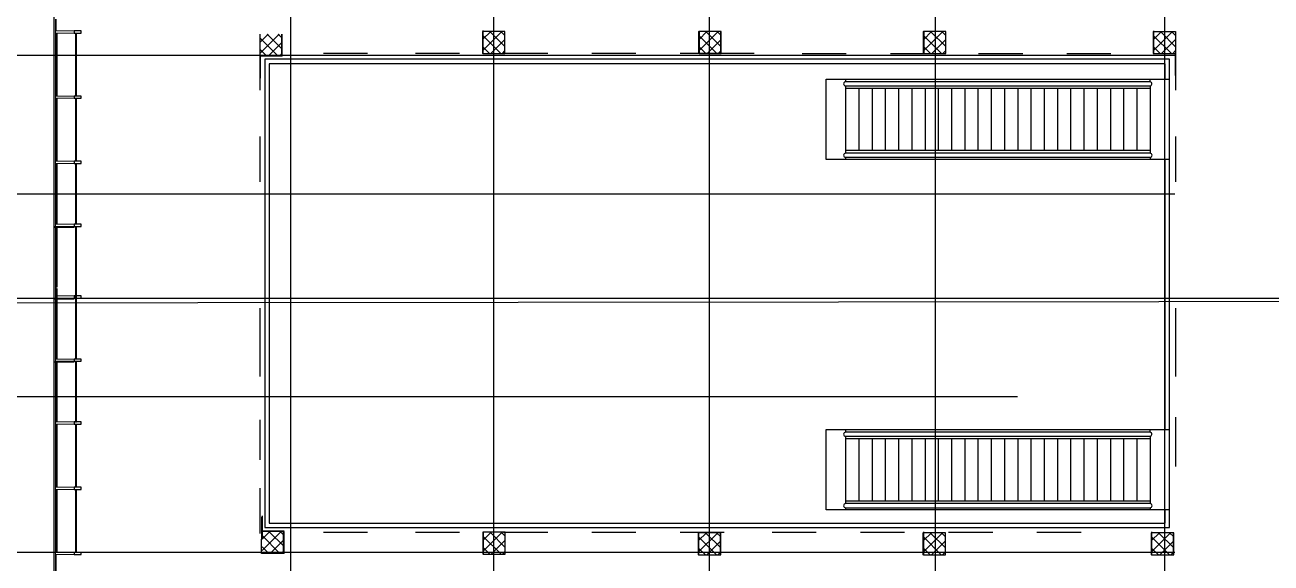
# Model space of a CAD drawing. Header units: millimetres. Extents: x 3062 to 3755, y 1606 to 1663.
# Drawn here: x 3253.86 to 3259.51, y 1650.84 to 1653.28 of the extents above; entities that cross this region are included whole.
import ezdxf

# ---------------------------------------------------------------- set-up
doc = ezdxf.new("R2010")
doc.units = ezdxf.units.MM
doc.linetypes.add('CENTER2', pattern=[28.575, 19.05, -3.175, 3.175, -3.175])
doc.linetypes.add('Dash', pattern=[6.35, 3.175, -3.175])
for name, color, linetype, lineweight in [('A-COLS', 52, 'Continuous', 9), ('A-GLAZ-CURT', 52, 'Continuous', 9), ('A-GLAZ-CWMG', 51, 'Continuous', 9)]:
    doc.layers.add(name, color=color, linetype=linetype, lineweight=lineweight)
doc.layers.add('m7aor', color=4, linetype='Continuous')
doc.layers.add('WORK', color=7, linetype='Continuous')

# ---------------------------------------------------------------- blocks, each defined once
blk = doc.blocks.new('System Panel - Glazed-V2-Level 1')
at = {"layer": 'A-GLAZ-CURT', "lineweight": 18}
for p, q in [((134444, -92826), (133017, -92826)), ((133017, -92826), (133017, -92852)), ((133017, -92852), (134444, -92852)), ((134444, -92852), (134444, -92826))]:
    blk.add_line(p, q, dxfattribs=at)
at = {"layer": 'A-GLAZ-CURT'}
blk.add_line((133017, -93266), (134444, -93266), dxfattribs=at)
blk = doc.blocks.new('System Panel - Glazed-427677-Level 1')
at = {"layer": 'A-GLAZ-CURT', "lineweight": 18}
for p, q in [((131490, -92826), (130112, -92826)), ((130112, -92826), (130112, -92852)), ((130112, -92852), (131490, -92852)), ((131490, -92852), (131490, -92826))]:
    blk.add_line(p, q, dxfattribs=at)
at = {"layer": 'A-GLAZ-CURT'}
blk.add_line((130137, -93266), (131490, -93266), dxfattribs=at)
blk = doc.blocks.new('System Panel - Glazed-427678-Level 1')
at = {"layer": 'A-GLAZ-CURT', "lineweight": 18}
for p, q in [((127008, -92826), (125630, -92826)), ((125630, -92826), (125630, -92852)), ((125630, -92852), (127008, -92852)), ((127008, -92852), (127008, -92826))]:
    blk.add_line(p, q, dxfattribs=at)
at = {"layer": 'A-GLAZ-CURT'}
blk.add_line((125630, -93266), (127008, -93266), dxfattribs=at)
blk = doc.blocks.new('Rectangular Mullion - 50 x 150mm-427671-Level 1')
at = {"layer": 'A-GLAZ-CWMG'}
for p, q in [((125630, -93307), (125630, -93290)), ((125630, -93290), (127008, -93290)), ((125630, -93307), (127008, -93307)), ((127008, -93290), (127008, -93307))]:
    blk.add_line(p, q, dxfattribs=at)
blk = doc.blocks.new('Rectangular Mullion - 50 x 150mm-V3-Level 1')
at = {"layer": 'A-GLAZ-CWMG', "lineweight": 25}
for p, q in [((134494, -92720), (134444, -92720)), ((134444, -92720), (134444, -92879)), ((134444, -92879), (134494, -92879)), ((134494, -92879), (134494, -92720))]:
    blk.add_line(p, q, dxfattribs=at)
at = {"layer": 'A-GLAZ-CWMG'}
for p, q in [((134444, -92879), (134444, -93307)), ((134494, -92879), (134494, -93307)), ((134494, -93307), (134444, -93307))]:
    blk.add_line(p, q, dxfattribs=at)
blk = doc.blocks.new('Rectangular Mullion - 50 x 150mm-417467-Level 1')
at = {"layer": 'A-GLAZ-CWMG'}
for p, q in [((124153, -93307), (124153, -93290)), ((124153, -93290), (125580, -93290)), ((124153, -93307), (125580, -93307)), ((125580, -93290), (125580, -93307))]:
    blk.add_line(p, q, dxfattribs=at)
blk = doc.blocks.new('Rectangular Mullion - 50 x 150mm-V58-Level 1')
at = {"layer": 'A-GLAZ-CWMG'}
for p, q in [((122361, -93290), (122626, -93290)), ((122361, -93307), (122626, -93307)), ((122626, -93290), (122626, -93307))]:
    blk.add_line(p, q, dxfattribs=at)
blk = doc.blocks.new('Rectangular Mullion - 50 x 150mm-V68-Level 1')
at = {"layer": 'A-GLAZ-CWMG'}
for p, q in [((134494, -93307), (134494, -93290)), ((134494, -93290), (134932, -93290)), ((134494, -93307), (134932, -93307))]:
    blk.add_line(p, q, dxfattribs=at)
blk = doc.blocks.new('Rectangular Mullion - 50 x 150mm-V69-Level 1')
at = {"layer": 'A-GLAZ-CWMG'}
for p, q in [((130112, -93307), (130112, -93290)), ((130112, -93290), (131490, -93290)), ((130112, -93307), (131490, -93307)), ((131490, -93290), (131490, -93307))]:
    blk.add_line(p, q, dxfattribs=at)
blk = doc.blocks.new('Rectangular Mullion - 50 x 150mm-427675-Level 1')
at = {"layer": 'A-GLAZ-CWMG', "lineweight": 25}
for p, q in [((130112, -92720), (130062, -92720)), ((130062, -92720), (130062, -92879)), ((130062, -92879), (130112, -92879)), ((130112, -92879), (130112, -92720))]:
    blk.add_line(p, q, dxfattribs=at)
at = {"layer": 'A-GLAZ-CWMG'}
for p, q in [((130062, -92879), (130062, -93307)), ((130112, -92879), (130112, -93307)), ((130112, -93307), (130062, -93307))]:
    blk.add_line(p, q, dxfattribs=at)
blk = doc.blocks.new('Rectangular Mullion - 50 x 150mm-427676-Level 1')
at = {"layer": 'A-GLAZ-CWMG', "lineweight": 25}
for p, q in [((127058, -92720), (127008, -92720)), ((127008, -92720), (127008, -92879)), ((127008, -92879), (127058, -92879)), ((127058, -92879), (127058, -92720))]:
    blk.add_line(p, q, dxfattribs=at)
at = {"layer": 'A-GLAZ-CWMG'}
for p, q in [((127008, -93307), (127008, -92879)), ((127058, -93307), (127058, -92879)), ((127058, -93307), (127008, -93307))]:
    blk.add_line(p, q, dxfattribs=at)
blk = doc.blocks.new('M_Rectangular Column - 50_50-377117-Level 1')
at = {"layer": 'A-COLS'}
for p, q in [((250, 250), (-250, 250)), ((-250, 250), (-250, -250)), ((250, -250), (250, 250)), ((-250, -250), (250, -250))]:
    blk.add_line(p, q, dxfattribs=at)

msp = doc.modelspace()

# ---------------------------------------------------------------- hatches: boundary and pattern name
at = {"layer": 'WORK', "ltscale": 0.53}
h = msp.add_hatch(dxfattribs=at)
h.set_pattern_fill('ANSI37', color=256, scale=0.0112, angle=-90)
h.set_pattern_definition([(315, (2866.474814, 2706.610162), (0.0251447171, 0.0251447171), []), (45, (2866.474814, 2706.610162), (-0.0251447171, 0.0251447171), [])])
h.paths.add_polyline_path([(3256.033, 1653.1501), (3256.033, 1653.2501), (3255.9329, 1653.2501), (3255.9329, 1653.1501), (3255.9729, 1653.1501)])
h = msp.add_hatch(dxfattribs=at)
h.set_pattern_fill('ANSI37', color=256, scale=0.0112, angle=-90)
h.set_pattern_definition([(315, (2867.454814, 2706.60973), (0.0251447171, 0.0251447171), []), (45, (2867.454814, 2706.60973), (-0.0251447171, 0.0251447171), [])])
h.paths.add_polyline_path([(3257.013, 1653.1496), (3257.013, 1653.2496), (3256.9129, 1653.2496), (3256.9129, 1653.1496), (3256.9529, 1653.1496)])
h = msp.add_hatch(dxfattribs=at)
h.set_pattern_fill('ANSI37', color=256, scale=0.0112, angle=-90)
h.set_pattern_definition([(315, (2868.47317, 2706.60973), (0.0251447171, 0.0251447171), []), (45, (2868.47317, 2706.60973), (-0.0251447171, 0.0251447171), [])])
h.paths.add_polyline_path([(3258.0313, 1653.1496), (3258.0313, 1653.2496), (3257.9313, 1653.2496), (3257.9313, 1653.1496), (3257.9713, 1653.1496)])
h = msp.add_hatch(dxfattribs=at)
h.set_pattern_fill('ANSI37', color=256, scale=0.0112, angle=-90)
h.set_pattern_definition([(315, (2869.514814, 2706.60973), (0.0251447171, 0.0251447171), []), (45, (2869.514814, 2706.60973), (-0.0251447171, 0.0251447171), [])])
h.paths.add_polyline_path([(3259.073, 1653.1496), (3259.073, 1653.2496), (3258.9729, 1653.2496), (3258.9729, 1653.1496), (3259.0129, 1653.1496)])
h = msp.add_hatch(dxfattribs=at)
h.set_pattern_fill('ANSI37', color=256, scale=0.0112, angle=-90)
h.set_pattern_definition([(315, (2865.46562, 2706.597864), (0.0251447171, 0.0251447171), []), (45, (2865.46562, 2706.597864), (-0.0251447171, 0.0251447171), [])])
h.paths.add_polyline_path([(3255.0238, 1653.1378), (3255.0238, 1653.2378), (3254.9238, 1653.2378), (3254.9238, 1653.1378), (3254.9638, 1653.1378)])
h = msp.add_hatch(dxfattribs=at)
h.set_pattern_fill('ANSI37', color=256, scale=0.0112, angle=-90)
h.set_pattern_definition([(315, (2865.473914, 2704.343648), (0.0251447171, 0.0251447171), []), (45, (2865.473914, 2704.343648), (-0.0251447171, 0.0251447171), [])])
h.paths.add_polyline_path([(3255.0321, 1650.8836), (3255.0321, 1650.9836), (3254.932, 1650.9836), (3254.932, 1650.8836), (3254.972, 1650.8836)])
h = msp.add_hatch(dxfattribs=at)
h.set_pattern_fill('ANSI37', color=256, scale=0.0112, angle=-90)
h.set_pattern_definition([(315, (2866.476342, 2704.340165), (0.0251447171, 0.0251447171), []), (45, (2866.476342, 2704.340165), (-0.0251447171, 0.0251447171), [])])
h.paths.add_polyline_path([(3256.0345, 1650.8801), (3256.0345, 1650.9801), (3255.9345, 1650.9801), (3255.9345, 1650.8801), (3255.9745, 1650.8801)])
h = msp.add_hatch(dxfattribs=at)
h.set_pattern_fill('ANSI37', color=256, scale=0.0112, angle=-90)
h.set_pattern_definition([(315, (2867.45301, 2704.33759), (0.0251447171, 0.0251447171), []), (45, (2867.45301, 2704.33759), (-0.0251447171, 0.0251447171), [])])
h.paths.add_polyline_path([(3257.0112, 1650.8775), (3257.0112, 1650.9775), (3256.9111, 1650.9775), (3256.9111, 1650.8775), (3256.9511, 1650.8775)])
h = msp.add_hatch(dxfattribs=at)
h.set_pattern_fill('ANSI37', color=256, scale=0.0112, angle=-90)
h.set_pattern_definition([(315, (2868.47167, 2704.33759), (0.0251447171, 0.0251447171), []), (45, (2868.47167, 2704.33759), (-0.0251447171, 0.0251447171), [])])
h.paths.add_polyline_path([(3258.0298, 1650.8775), (3258.0298, 1650.9775), (3257.9298, 1650.9775), (3257.9298, 1650.8775), (3257.9698, 1650.8775)])
h = msp.add_hatch(dxfattribs=at)
h.set_pattern_fill('ANSI37', color=256, scale=0.0112, angle=-90)
h.set_pattern_definition([(315, (2869.5062, 2704.33759), (0.0251447171, 0.0251447171), []), (45, (2869.5062, 2704.33759), (-0.0251447171, 0.0251447171), [])])
h.paths.add_polyline_path([(3259.0644, 1650.8775), (3259.0644, 1650.9775), (3258.9643, 1650.9775), (3258.9643, 1650.8775), (3259.0043, 1650.8775)])

# ---------------------------------------------------------------- linework, layer by layer
at = {"layer": 'm7aor', "linetype": 'CENTER2', "ltscale": 0.5}
for p, q in [((3253.9889, 1659.6687), (3253.9889, 1644.3323)), ((3255.0613, 1659.6687), (3255.0613, 1644.3537)), ((3255.9808, 1659.6687), (3255.9808, 1644.4649)), ((3256.9594, 1659.6687), (3256.9594, 1644.4649)), ((3257.983, 1659.6687), (3257.983, 1644.4649)), ((3259.023, 1659.6687), (3259.023, 1644.4649)), ((3273.3563, 1653.1408), (3248.8306, 1653.1408)), ((3273.3563, 1652.5119), (3248.8306, 1652.5119)), ((3248.8306, 1651.5944), (3273.3563, 1651.5944)), ((3273.3563, 1650.8875), (3248.8306, 1650.8875))]:
    msp.add_line(p, q, dxfattribs=at)
at = {"layer": 'WORK', "lineweight": 25}
for p, q in [((3258.9708, 1653.2496), (3258.9708, 1653.1496)), ((3255.0216, 1653.1378), (3255.0216, 1653.2378)), ((3255.0238, 1653.1378), (3254.9216, 1653.1378)), ((3254.9216, 1653.1378), (3254.9216, 1653.0378)), ((3258.9708, 1653.1496), (3259.073, 1653.1496)), ((3254.9299, 1651.0502), (3254.9299, 1650.9502)), ((3254.9299, 1650.9861), (3255.0321, 1650.9861)), ((3255.0321, 1650.9836), (3254.9299, 1650.9836)), ((3255.0299, 1650.8836), (3255.0299, 1650.9836))]:
    msp.add_line(p, q, dxfattribs=at)
at = {"layer": 'WORK'}
for p, q in [((3258.9708, 1653.2496), (3259.073, 1653.2496)), ((3259.073, 1653.2496), (3259.0727, 1653.1652)), ((3254.9218, 1653.2378), (3254.9218, 1652.9842)), ((3257.163, 1653.1496), (3256.827, 1653.1496)), ((3257.489, 1652.6699), (3257.489, 1653.0334)), ((3257.489, 1653.0334), (3259.0452, 1653.0334)), ((3257.5772, 1653.0334), (3257.5772, 1653.0218)), ((3258.9572, 1653.0218), (3257.5772, 1653.0218)), ((3258.9572, 1653.0218), (3258.9572, 1653.0334)), ((3257.5772, 1653.0033), (3257.5772, 1652.6979)), ((3257.5772, 1653.0033), (3258.9572, 1653.0033)), ((3257.6372, 1652.9934), (3257.6372, 1652.7099)), ((3257.6972, 1652.9934), (3257.6972, 1652.7099)), ((3257.7572, 1652.9934), (3257.7572, 1652.7099)), ((3257.8172, 1652.9934), (3257.8172, 1652.7099)), ((3257.8772, 1652.9934), (3257.8772, 1652.7099)), ((3257.9372, 1652.9934), (3257.9372, 1652.7099)), ((3258.9572, 1653.0033), (3258.9572, 1652.6979)), ((3258.9572, 1652.7099), (3257.5772, 1652.7099)), ((3258.9572, 1652.6979), (3257.5772, 1652.6979)), ((3259.0452, 1652.6699), (3257.489, 1652.6699)), ((3257.5772, 1652.6794), (3257.5772, 1652.6699)), ((3257.5772, 1652.6794), (3258.9572, 1652.6794)), ((3253.9935, 1652.3659), (3254.0808, 1652.3659)), ((3254.0808, 1652.3605), (3253.9935, 1652.3605)), ((3254.0808, 1652.0363), (3253.9935, 1652.0363)), ((3254.0808, 1651.7499), (3253.9935, 1651.7499)), ((3259.0727, 1651.5019), (3259.0727, 1651.2773)), ((3257.489, 1651.0812), (3257.489, 1651.4448)), ((3257.489, 1651.4448), (3259.0452, 1651.4448)), ((3257.5772, 1651.4448), (3257.5772, 1651.4332)), ((3258.9572, 1651.4332), (3258.9572, 1651.4448)), ((3258.9572, 1651.4332), (3257.5772, 1651.4332)), ((3257.5772, 1651.4146), (3257.5772, 1651.1093)), ((3257.5772, 1651.4146), (3258.9572, 1651.4146)), ((3257.6372, 1651.4048), (3257.6372, 1651.1212)), ((3257.6972, 1651.4048), (3257.6972, 1651.1212)), ((3257.7572, 1651.4048), (3257.7572, 1651.1212)), ((3257.8172, 1651.4048), (3257.8172, 1651.1212)), ((3257.8772, 1651.4048), (3257.8772, 1651.1212)), ((3258.9572, 1651.4146), (3258.9572, 1651.1093)), ((3258.9572, 1651.1212), (3257.5772, 1651.1212)), ((3258.9572, 1651.1093), (3257.5772, 1651.1093)), ((3259.0452, 1651.0812), (3257.489, 1651.0812)), ((3257.5772, 1651.0908), (3257.5772, 1651.0812)), ((3257.5772, 1651.0908), (3258.9572, 1651.0908)), ((3254.9299, 1650.8836), (3254.9299, 1650.9477)), ((3255.0321, 1650.8836), (3254.9299, 1650.8836))]:
    msp.add_line(p, q, dxfattribs=at)
at = {"layer": 'WORK', "ltscale": 0.53}
for p, q in [((3258.5801, 1653.1496), (3258.7801, 1653.1496)), ((3256.827, 1650.9801), (3257.027, 1650.9801)), ((3258.4442, 1650.9801), (3258.6442, 1650.9801))]:
    msp.add_line(p, q, dxfattribs=at)
at = {"layer": 'WORK', "linetype": 'Dash'}
for p, q in [((3257.9972, 1652.9934), (3257.9972, 1652.7099)), ((3258.0572, 1652.9934), (3258.0572, 1652.7099)), ((3258.1172, 1652.9934), (3258.1172, 1652.7099)), ((3258.1772, 1652.9934), (3258.1772, 1652.7099)), ((3258.2372, 1652.9934), (3258.2372, 1652.7099)), ((3258.2972, 1652.9934), (3258.2972, 1652.7099)), ((3258.3572, 1652.9934), (3258.3572, 1652.7099)), ((3258.4172, 1652.9934), (3258.4172, 1652.7099)), ((3258.4772, 1652.9934), (3258.4772, 1652.7099)), ((3258.5372, 1652.9934), (3258.5372, 1652.7099)), ((3258.5972, 1652.9934), (3258.5972, 1652.7099)), ((3258.6572, 1652.9934), (3258.6572, 1652.7099)), ((3258.7172, 1652.9934), (3258.7172, 1652.7099)), ((3258.7772, 1652.9934), (3258.7772, 1652.7099)), ((3258.8372, 1652.9934), (3258.8372, 1652.7099)), ((3258.8972, 1652.9934), (3258.8972, 1652.7099)), ((3257.9372, 1651.4048), (3257.9372, 1651.1212)), ((3257.9972, 1651.4048), (3257.9972, 1651.1212)), ((3258.0572, 1651.4048), (3258.0572, 1651.1212)), ((3258.1172, 1651.4048), (3258.1172, 1651.1212)), ((3258.1772, 1651.4048), (3258.1772, 1651.1212)), ((3258.2372, 1651.4048), (3258.2372, 1651.1212)), ((3258.2972, 1651.4048), (3258.2972, 1651.1212)), ((3258.3572, 1651.4048), (3258.3572, 1651.1212)), ((3258.4172, 1651.4048), (3258.4172, 1651.1212)), ((3258.4772, 1651.4048), (3258.4772, 1651.1212)), ((3258.5372, 1651.4048), (3258.5372, 1651.1212)), ((3258.5972, 1651.4048), (3258.5972, 1651.1212)), ((3258.6572, 1651.4048), (3258.6572, 1651.1212)), ((3258.7172, 1651.4048), (3258.7172, 1651.1212)), ((3258.7772, 1651.4048), (3258.7772, 1651.1212)), ((3258.8372, 1651.4048), (3258.8372, 1651.1212)), ((3258.8972, 1651.4048), (3258.8972, 1651.1212))]:
    msp.add_line(p, q, dxfattribs=at)
at = {"layer": 'WORK', "lineweight": 25}
for points in [[(3255.9329, 1653.2536), (3255.9329, 1653.1501), (3256.033, 1653.1501), (3256.033, 1653.2501), (3255.9329, 1653.2501)], [(3256.9129, 1653.2532), (3256.9129, 1653.1496), (3257.013, 1653.1496), (3257.013, 1653.2496), (3256.9129, 1653.2496)], [(3257.9313, 1653.2532), (3257.9313, 1653.1496), (3258.0313, 1653.1496), (3258.0313, 1653.2496), (3257.9313, 1653.2496)], [(3258.9729, 1653.2532), (3258.9729, 1653.1496)], [(3255.0238, 1653.1378), (3255.0238, 1653.2378)], [(3254.9238, 1653.1413), (3254.9238, 1653.0378)], [(3259.073, 1653.0496), (3259.073, 1653.1496)], [(3254.932, 1651.0538), (3254.932, 1650.9502)], [(3255.0321, 1650.8836), (3255.0321, 1650.9836)], [(3255.9345, 1650.9836), (3255.9345, 1650.8801), (3256.0345, 1650.8801), (3256.0345, 1650.9801), (3255.9345, 1650.9801)], [(3256.9111, 1650.981), (3256.9111, 1650.8775), (3257.0112, 1650.8775), (3257.0112, 1650.9775), (3256.9111, 1650.9775)], [(3257.9298, 1650.981), (3257.9298, 1650.8775), (3258.0298, 1650.8775), (3258.0298, 1650.9775), (3257.9298, 1650.9775)], [(3258.9643, 1650.981), (3258.9643, 1650.8775), (3259.0644, 1650.8775), (3259.0644, 1650.9775), (3258.9643, 1650.9775)]]:
    msp.add_lwpolyline(points, dxfattribs=at)
at = {"layer": 'WORK'}
for points in [[(3255.4099, 1653.1496), (3255.2099, 1653.1496)], [(3255.827, 1653.1496), (3255.627, 1653.1496)], [(3256.227, 1653.1496), (3256.027, 1653.1496)], [(3256.627, 1653.1496), (3256.427, 1653.1496)], [(3257.3801, 1653.1496), (3257.5801, 1653.1496)], [(3257.7801, 1653.1496), (3257.9801, 1653.1496)], [(3258.1801, 1653.1496), (3258.3801, 1653.1496)], [(3258.5801, 1653.1496), (3258.7801, 1653.1496)], [(3259.0727, 1653.1652), (3259.0727, 1652.9842)], [(3254.9442, 1653.1243), (3254.9442, 1651.0006), (3259.0452, 1651.0006)], [(3259.0452, 1651.0006), (3259.0452, 1653.1234), (3254.9442, 1653.1234)], [(3254.9642, 1653.1243), (3254.9642, 1653.1234)], [(3254.9642, 1653.1034), (3254.9642, 1651.0206), (3259.0252, 1651.0206)], [(3259.0252, 1653.0334), (3259.0252, 1653.1034), (3254.9642, 1653.1034)], [(3257.5772, 1652.9934), (3258.9572, 1652.9934)], [(3254.9218, 1652.7739), (3254.9218, 1652.5675)], [(3259.0727, 1652.7739), (3259.0727, 1652.5675)], [(3258.9572, 1652.6794), (3258.9572, 1652.6699)], [(3259.0252, 1651.4448), (3259.0252, 1652.6699)], [(3248.8306, 1652.0146), (3273.5198, 1652.0405)], [(3251.2351, 1652.0405), (3274.9714, 1652.0405)], [(3254.9218, 1651.9951), (3254.9218, 1651.6855)], [(3259.0727, 1651.9951), (3259.0727, 1651.6855)], [(3254.9218, 1651.4893), (3254.9218, 1651.3082)], [(3257.5772, 1651.4048), (3258.9572, 1651.4048)], [(3254.9218, 1651.18), (3254.9218, 1650.9736)], [(3258.9572, 1651.0908), (3258.9572, 1651.0812)], [(3259.0252, 1651.0206), (3259.0252, 1651.0812)], [(3255.2099, 1650.9801), (3255.4099, 1650.9801)], [(3255.627, 1650.9801), (3255.827, 1650.9801)], [(3256.027, 1650.9801), (3256.227, 1650.9801)], [(3256.427, 1650.9801), (3256.627, 1650.9801)], [(3256.827, 1650.9801), (3257.027, 1650.9801)], [(3257.2442, 1650.9801), (3257.4442, 1650.9801)], [(3257.6442, 1650.9801), (3257.8442, 1650.9801)], [(3258.0442, 1650.9801), (3258.2442, 1650.9801)], [(3258.4442, 1650.9801), (3258.6442, 1650.9801)]]:
    msp.add_lwpolyline(points, dxfattribs=at)
for centre, radius, start, end in [((3257.5772, 1653.0125), 0.00926, 90, 270), ((3258.9561, 1653.0125), 0.00933, 263.3857, 83.3857), ((3257.5772, 1652.6887), 0.00926, 90, 270), ((3258.9572, 1652.6887), 0.00926, 270, 90), ((3257.5772, 1651.4239), 0.00926, 90, 270), ((3258.9561, 1651.4239), 0.00933, 263.3857, 83.3857), ((3257.5772, 1651.1), 0.00926, 90, 270), ((3258.9572, 1651.1), 0.00926, 270, 90)]:
    msp.add_arc(centre, radius, start, end, dxfattribs=at)

# ---------------------------------------------------------------- block references
at = {"layer": 'WORK', "xscale": 0.0002000000000000001, "yscale": 0.0002000000000000001, "zscale": 0.0002000000000000001, "rotation": 270}
for name, p in [('Rectangular Mullion - 50 x 150mm-V58-Level 1', (3272.6567, 1677.7773)), ('Rectangular Mullion - 50 x 150mm-V3-Level 1', (3272.6567, 1680.141)), ('M_Rectangular Column - 50_50-377117-Level 1', (3255.9808, 1653.2001)), ('M_Rectangular Column - 50_50-377117-Level 1', (3256.9608, 1653.1996)), ('M_Rectangular Column - 50_50-377117-Level 1', (3257.9792, 1653.1996)), ('Rectangular Mullion - 50 x 150mm-417467-Level 1', (3272.6567, 1678.0728)), ('System Panel - Glazed-V2-Level 1', (3272.6567, 1679.8456)), ('Rectangular Mullion - 50 x 150mm-V3-Level 1', (3272.6567, 1679.8456)), ('Rectangular Mullion - 50 x 150mm-417467-Level 1', (3272.6567, 1677.7773)), ('System Panel - Glazed-V2-Level 1', (3272.6567, 1679.5501)), ('Rectangular Mullion - 50 x 150mm-V3-Level 1', (3272.6567, 1679.5501)), ('Rectangular Mullion - 50 x 150mm-427671-Level 1', (3272.6567, 1677.7773)), ('System Panel - Glazed-427678-Level 1', (3272.6567, 1677.7773)), ('Rectangular Mullion - 50 x 150mm-427676-Level 1', (3272.6567, 1677.7773)), ('Rectangular Mullion - 50 x 150mm-427675-Level 1', (3272.6567, 1678.388)), ('Rectangular Mullion - 50 x 150mm-V69-Level 1', (3272.6567, 1678.388)), ('System Panel - Glazed-427677-Level 1', (3272.6567, 1678.388)), ('Rectangular Mullion - 50 x 150mm-V69-Level 1', (3272.6567, 1678.1124)), ('System Panel - Glazed-427677-Level 1', (3272.6567, 1678.1124)), ('Rectangular Mullion - 50 x 150mm-427675-Level 1', (3272.6567, 1678.0638)), ('Rectangular Mullion - 50 x 150mm-V69-Level 1', (3272.6567, 1678.0638)), ('System Panel - Glazed-427677-Level 1', (3272.6567, 1678.0638)), ('Rectangular Mullion - 50 x 150mm-427675-Level 1', (3272.6567, 1677.7773)), ('Rectangular Mullion - 50 x 150mm-V69-Level 1', (3272.6567, 1677.7773)), ('System Panel - Glazed-427677-Level 1', (3272.6567, 1677.7773)), ('Rectangular Mullion - 50 x 150mm-V3-Level 1', (3272.6567, 1678.3683)), ('Rectangular Mullion - 50 x 150mm-417467-Level 1', (3272.6567, 1676.3)), ('System Panel - Glazed-V2-Level 1', (3272.6567, 1678.0728)), ('Rectangular Mullion - 50 x 150mm-V3-Level 1', (3272.6567, 1678.0728)), ('Rectangular Mullion - 50 x 150mm-417467-Level 1', (3272.6567, 1676.0046)), ('System Panel - Glazed-V2-Level 1', (3272.6567, 1677.7773)), ('M_Rectangular Column - 50_50-377117-Level 1', (3255.9823, 1650.9301)), ('M_Rectangular Column - 50_50-377117-Level 1', (3256.959, 1650.9275)), ('M_Rectangular Column - 50_50-377117-Level 1', (3257.9777, 1650.9275)), ('M_Rectangular Column - 50_50-377117-Level 1', (3259.0122, 1650.9275)), ('Rectangular Mullion - 50 x 150mm-V3-Level 1', (3272.6567, 1677.7773)), ('Rectangular Mullion - 50 x 150mm-V68-Level 1', (3272.6567, 1677.7773))]:
    msp.add_blockref(name, p, dxfattribs=at)

doc.saveas('drawing.dxf')
